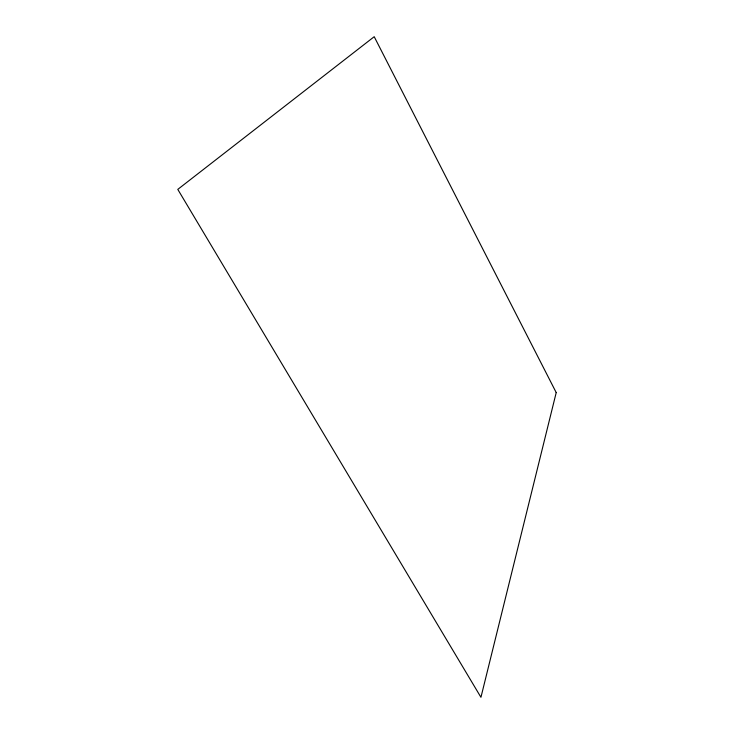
<?xml version="1.0" encoding="UTF-8"?>
<svg xmlns="http://www.w3.org/2000/svg" width="734" height="734" viewBox="0 0 734 734"><rect width="100%" height="100%" fill="white"/><g stroke="black" fill="none" stroke-linecap="round" stroke-linejoin="round"><path stroke-width="1.1" d="M556.216 392.58L480.944 697.3L177.784 189.39L374.212 36.7L556.216 392.58"/></g></svg>
